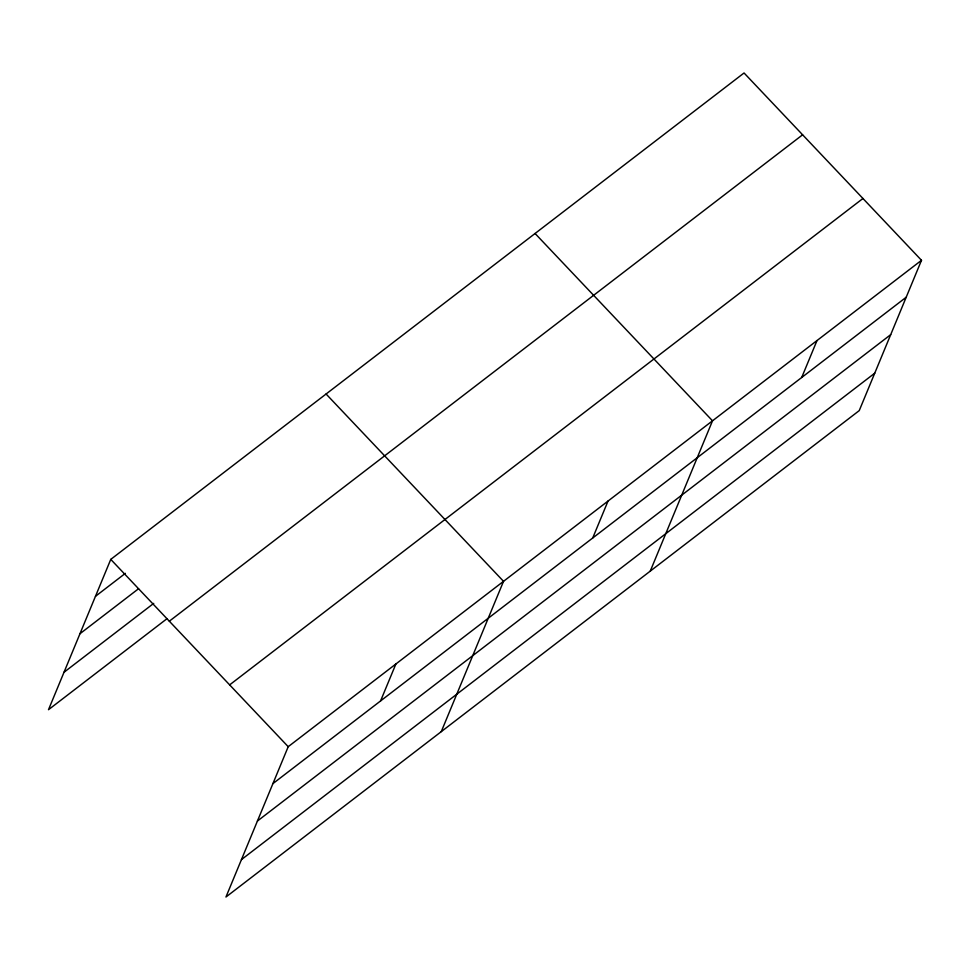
<?xml version="1.0" encoding="UTF-8"?>
<svg xmlns="http://www.w3.org/2000/svg" width="970" height="970" viewBox="0 0 970 970"><rect width="100%" height="100%" fill="white"/><g stroke="black" fill="none" stroke-linecap="round" stroke-linejoin="round"><path stroke-width="1.45" d="M921.5 260.299L288.211 746.694L225.949 897.02L859.238 410.613L921.5 260.299L744.051 72.98L110.762 559.387L48.5 709.701L166.925 618.751M380.567 700.946L395.869 664.013M441.265 731.647L503.527 581.321L326.078 394.002M592.718 537.998L608.02 501.066M650.252 571.124L712.513 420.81L535.064 233.491M801.705 377.488L817.007 340.555M95.472 596.32L125.373 573.343M79.964 633.737L138.577 588.717M63.996 672.283L153.721 603.376M169.326 621.2L802.614 134.794M229.647 684.881L862.948 198.486M272.909 783.627L906.198 297.232M257.414 821.044L890.702 334.65M241.445 859.602L874.734 373.195M110.762 559.387L288.211 746.694"/></g></svg>
